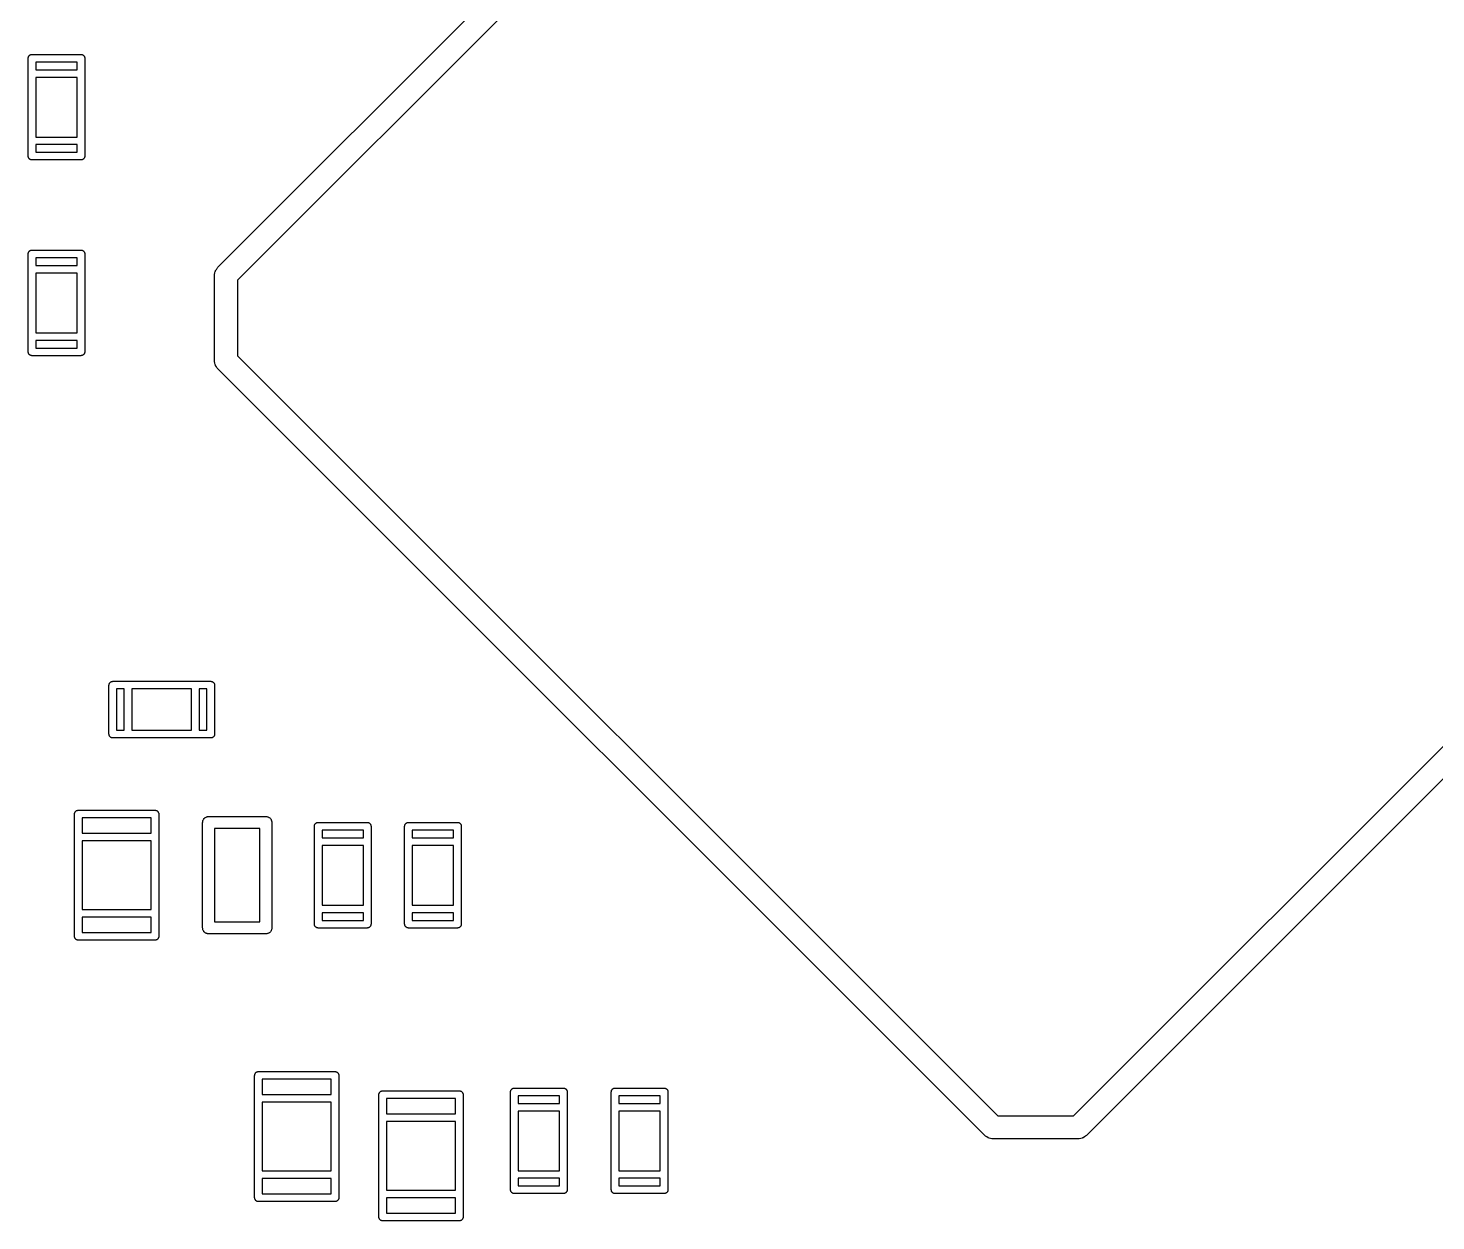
# Model space of a CAD drawing. Extents: x 10 to 287, y -200 to -10.
# Drawn here: x 126.49 to 149.85, y -132.35 to -112.55 of the extents above; entities that cross this region are included whole.
import ezdxf

# ---------------------------------------------------------------- set-up
doc = ezdxf.new("R2010")
doc.units = 0
doc.header["$MEASUREMENT"] = 0
doc.layers.add('BLACK', color=7, linetype='CONTINUOUS')

msp = doc.modelspace()

# ---------------------------------------------------------------- linework, layer by layer
at = {"layer": 'Black'}
for p, q in [((129.641, -116.521), (142.368, -103.794)), ((142.582, -104.119), (129.966, -116.735)), ((126.492, -113.05), (126.493, -113.045)), ((126.492, -114.676), (126.492, -113.05)), ((126.493, -113.039), (126.495, -113.034)), ((126.493, -113.045), (126.493, -113.039)), ((126.495, -113.034), (126.496, -113.029)), ((126.496, -113.029), (126.499, -113.024)), ((126.499, -113.024), (126.501, -113.019)), ((126.501, -113.019), (126.504, -113.014)), ((126.504, -113.014), (126.507, -113.01)), ((126.507, -113.01), (126.511, -113.006)), ((126.511, -113.006), (126.515, -113.002)), ((126.515, -113.002), (126.519, -112.999)), ((126.519, -112.999), (126.524, -112.995)), ((126.524, -112.995), (126.529, -112.993)), ((126.529, -112.993), (126.534, -112.991)), ((126.534, -112.991), (126.539, -112.99)), ((126.539, -112.99), (126.544, -112.988)), ((126.544, -112.988), (126.55, -112.988)), ((126.55, -112.988), (126.555, -112.987)), ((126.555, -112.987), (127.368, -112.987)), ((127.368, -112.987), (127.374, -112.988)), ((127.374, -112.988), (127.379, -112.988)), ((127.379, -112.988), (127.385, -112.99)), ((127.385, -112.99), (127.39, -112.991)), ((127.39, -112.991), (127.395, -112.993)), ((127.395, -112.993), (127.4, -112.995)), ((127.4, -112.995), (127.404, -112.999)), ((127.404, -112.999), (127.409, -113.002)), ((127.409, -113.002), (127.413, -113.006)), ((127.413, -113.006), (127.417, -113.01)), ((127.417, -113.01), (127.42, -113.014)), ((127.42, -113.014), (127.423, -113.019)), ((127.423, -113.019), (127.425, -113.024)), ((127.425, -113.024), (127.428, -113.029)), ((127.428, -113.029), (127.429, -113.034)), ((127.429, -113.034), (127.431, -113.039)), ((127.431, -113.039), (127.431, -113.045)), ((127.431, -113.045), (127.432, -113.05)), ((127.432, -113.05), (127.432, -114.676)), ((126.619, -113.114), (126.619, -113.241)), ((127.305, -113.114), (126.619, -113.114)), ((126.619, -113.241), (127.305, -113.241)), ((127.305, -113.241), (127.305, -113.114)), ((126.619, -113.368), (126.619, -114.358)), ((127.305, -113.368), (126.619, -113.368)), ((127.305, -114.358), (127.305, -113.368)), ((126.619, -114.358), (127.305, -114.358)), ((126.493, -114.681), (126.492, -114.676)), ((126.493, -114.687), (126.493, -114.681)), ((126.495, -114.692), (126.493, -114.687)), ((126.496, -114.698), (126.495, -114.692)), ((126.619, -114.485), (126.619, -114.612)), ((127.305, -114.485), (126.619, -114.485)), ((126.619, -114.612), (127.305, -114.612)), ((127.305, -114.612), (127.305, -114.485)), ((127.429, -114.692), (127.428, -114.698)), ((127.431, -114.687), (127.429, -114.692)), ((127.432, -114.676), (127.431, -114.681)), ((127.431, -114.681), (127.431, -114.687)), ((126.499, -114.702), (126.496, -114.698)), ((126.501, -114.708), (126.499, -114.702)), ((126.504, -114.712), (126.501, -114.708)), ((126.507, -114.717), (126.504, -114.712)), ((126.511, -114.72), (126.507, -114.717)), ((126.515, -114.725), (126.511, -114.72)), ((126.519, -114.727), (126.515, -114.725)), ((126.524, -114.731), (126.519, -114.727)), ((126.529, -114.733), (126.524, -114.731)), ((126.534, -114.736), (126.529, -114.733)), ((126.539, -114.737), (126.534, -114.736)), ((126.544, -114.738), (126.539, -114.737)), ((126.55, -114.738), (126.544, -114.738)), ((126.555, -114.739), (126.55, -114.738)), ((127.368, -114.739), (126.555, -114.739)), ((127.374, -114.738), (127.368, -114.739)), ((127.379, -114.738), (127.374, -114.738)), ((127.385, -114.737), (127.379, -114.738)), ((127.39, -114.736), (127.385, -114.737)), ((127.395, -114.733), (127.39, -114.736)), ((127.4, -114.731), (127.395, -114.733)), ((127.404, -114.727), (127.4, -114.731)), ((127.409, -114.725), (127.404, -114.727)), ((127.413, -114.72), (127.409, -114.725)), ((127.417, -114.717), (127.413, -114.72)), ((127.42, -114.712), (127.417, -114.717)), ((127.423, -114.708), (127.42, -114.712)), ((127.425, -114.702), (127.423, -114.708)), ((127.428, -114.698), (127.425, -114.702)), ((126.492, -116.299), (126.493, -116.294)), ((126.492, -117.925), (126.492, -116.299)), ((126.493, -116.288), (126.495, -116.283)), ((126.493, -116.294), (126.493, -116.288)), ((126.495, -116.283), (126.496, -116.277)), ((126.496, -116.277), (126.499, -116.272)), ((126.499, -116.272), (126.501, -116.267)), ((126.501, -116.267), (126.504, -116.263)), ((126.504, -116.263), (126.507, -116.258)), ((126.507, -116.258), (126.511, -116.255)), ((126.511, -116.255), (126.515, -116.25)), ((126.515, -116.25), (126.519, -116.248)), ((126.519, -116.248), (126.524, -116.244)), ((126.524, -116.244), (126.529, -116.242)), ((126.529, -116.242), (126.534, -116.239)), ((126.534, -116.239), (126.539, -116.238)), ((126.539, -116.238), (126.544, -116.236)), ((126.544, -116.236), (126.55, -116.236)), ((126.55, -116.236), (126.555, -116.235)), ((126.555, -116.235), (127.368, -116.235)), ((127.368, -116.235), (127.374, -116.236)), ((127.374, -116.236), (127.379, -116.236)), ((127.379, -116.236), (127.385, -116.238)), ((127.385, -116.238), (127.39, -116.239)), ((127.39, -116.239), (127.395, -116.242)), ((127.395, -116.242), (127.4, -116.244)), ((127.4, -116.244), (127.404, -116.248)), ((127.404, -116.248), (127.409, -116.25)), ((127.409, -116.25), (127.413, -116.255)), ((127.413, -116.255), (127.417, -116.258)), ((127.417, -116.258), (127.42, -116.263)), ((127.42, -116.263), (127.423, -116.267)), ((127.423, -116.267), (127.425, -116.272)), ((127.425, -116.272), (127.428, -116.277)), ((127.428, -116.277), (127.429, -116.283)), ((127.429, -116.283), (127.431, -116.288)), ((127.431, -116.288), (127.431, -116.294)), ((127.431, -116.294), (127.432, -116.299)), ((127.432, -116.299), (127.432, -117.925)), ((126.619, -116.362), (126.619, -116.489)), ((127.305, -116.362), (126.619, -116.362)), ((126.619, -116.489), (127.305, -116.489)), ((127.305, -116.489), (127.305, -116.362)), ((129.603, -116.575), (129.617, -116.555)), ((129.617, -116.555), (129.63, -116.533)), ((129.63, -116.533), (129.636, -116.528)), ((129.636, -116.528), (129.641, -116.521)), ((126.619, -116.616), (126.619, -117.607)), ((127.305, -116.616), (126.619, -116.616)), ((127.305, -117.607), (127.305, -116.616)), ((129.585, -116.656), (129.587, -116.647)), ((129.585, -118.071), (129.585, -116.656)), ((129.586, -116.639), (129.592, -116.615)), ((129.587, -116.647), (129.586, -116.639)), ((129.592, -116.615), (129.597, -116.59)), ((129.597, -116.59), (129.601, -116.583)), ((129.601, -116.583), (129.603, -116.575)), ((129.966, -116.735), (129.966, -117.992)), ((126.619, -117.607), (127.305, -117.607)), ((126.619, -117.734), (126.619, -117.861)), ((127.305, -117.734), (126.619, -117.734)), ((127.305, -117.861), (127.305, -117.734)), ((126.493, -117.93), (126.492, -117.925)), ((126.493, -117.936), (126.493, -117.93)), ((126.495, -117.941), (126.493, -117.936)), ((126.496, -117.946), (126.495, -117.941)), ((126.499, -117.951), (126.496, -117.946)), ((126.501, -117.956), (126.499, -117.951)), ((126.504, -117.961), (126.501, -117.956)), ((126.507, -117.965), (126.504, -117.961)), ((126.511, -117.969), (126.507, -117.965)), ((126.619, -117.861), (127.305, -117.861)), ((127.417, -117.965), (127.413, -117.969)), ((127.42, -117.961), (127.417, -117.965)), ((127.423, -117.956), (127.42, -117.961)), ((127.425, -117.951), (127.423, -117.956)), ((127.428, -117.946), (127.425, -117.951)), ((127.429, -117.941), (127.428, -117.946)), ((127.431, -117.936), (127.429, -117.941)), ((127.432, -117.925), (127.431, -117.93)), ((127.431, -117.93), (127.431, -117.936)), ((126.515, -117.973), (126.511, -117.969)), ((126.519, -117.976), (126.515, -117.973)), ((126.524, -117.98), (126.519, -117.976)), ((126.529, -117.981), (126.524, -117.98)), ((126.534, -117.984), (126.529, -117.981)), ((126.539, -117.985), (126.534, -117.984)), ((126.544, -117.987), (126.539, -117.985)), ((126.55, -117.987), (126.544, -117.987)), ((126.555, -117.988), (126.55, -117.987)), ((127.368, -117.988), (126.555, -117.988)), ((127.374, -117.987), (127.368, -117.988)), ((127.379, -117.987), (127.374, -117.987)), ((127.385, -117.985), (127.379, -117.987)), ((127.39, -117.984), (127.385, -117.985)), ((127.395, -117.981), (127.39, -117.984)), ((127.4, -117.98), (127.395, -117.981)), ((127.404, -117.976), (127.4, -117.98)), ((127.409, -117.973), (127.404, -117.976)), ((127.413, -117.969), (127.409, -117.973)), ((129.587, -118.079), (129.585, -118.071)), ((129.586, -118.087), (129.587, -118.079)), ((129.592, -118.112), (129.586, -118.087)), ((129.597, -118.136), (129.592, -118.112)), ((129.601, -118.143), (129.597, -118.136)), ((129.603, -118.151), (129.601, -118.143)), ((129.617, -118.172), (129.603, -118.151)), ((129.63, -118.193), (129.617, -118.172)), ((129.636, -118.199), (129.63, -118.193)), ((129.641, -118.206), (129.636, -118.199)), ((129.966, -117.992), (142.582, -130.607)), ((143.839, -130.607), (156.454, -117.992)), ((142.368, -130.932), (129.641, -118.206)), ((156.779, -118.206), (144.053, -130.932)), ((127.833, -123.457), (127.834, -123.451)), ((127.833, -124.269), (127.833, -123.457)), ((127.834, -123.446), (127.836, -123.44)), ((127.834, -123.451), (127.834, -123.446)), ((127.836, -123.44), (127.837, -123.435)), ((127.837, -123.435), (127.84, -123.43)), ((127.84, -123.43), (127.842, -123.425)), ((127.842, -123.425), (127.845, -123.421)), ((127.845, -123.421), (127.848, -123.416)), ((127.848, -123.416), (127.852, -123.412)), ((127.852, -123.412), (127.856, -123.408)), ((127.856, -123.408), (127.861, -123.405)), ((127.861, -123.405), (127.865, -123.402)), ((127.865, -123.402), (127.87, -123.4)), ((127.87, -123.4), (127.875, -123.397)), ((127.875, -123.397), (127.88, -123.396)), ((127.88, -123.396), (127.886, -123.394)), ((127.886, -123.394), (127.891, -123.394)), ((127.891, -123.394), (127.897, -123.393)), ((127.897, -123.393), (129.522, -123.393)), ((127.96, -123.52), (127.96, -124.206)), ((128.087, -123.52), (127.96, -123.52)), ((128.087, -124.206), (128.087, -123.52)), ((128.214, -123.52), (128.214, -124.206)), ((129.205, -123.52), (128.214, -123.52)), ((129.205, -124.206), (129.205, -123.52)), ((129.332, -123.52), (129.332, -124.206)), ((129.459, -123.52), (129.332, -123.52)), ((129.459, -124.206), (129.459, -123.52)), ((129.522, -123.393), (129.528, -123.394)), ((129.528, -123.394), (129.533, -123.394)), ((129.533, -123.394), (129.538, -123.396)), ((129.538, -123.396), (129.544, -123.397)), ((129.544, -123.397), (129.549, -123.4)), ((129.549, -123.4), (129.554, -123.402)), ((129.554, -123.402), (129.558, -123.405)), ((129.558, -123.405), (129.563, -123.408)), ((129.563, -123.408), (129.567, -123.412)), ((129.567, -123.412), (129.571, -123.416)), ((129.571, -123.416), (129.574, -123.421)), ((129.574, -123.421), (129.577, -123.425)), ((129.577, -123.425), (129.579, -123.43)), ((129.579, -123.43), (129.582, -123.435)), ((129.582, -123.435), (129.583, -123.44)), ((129.583, -123.44), (129.585, -123.446)), ((129.585, -123.446), (129.585, -123.451)), ((129.585, -123.451), (129.586, -123.457)), ((129.586, -123.457), (129.586, -124.269)), ((127.834, -124.275), (127.833, -124.269)), ((127.834, -124.281), (127.834, -124.275)), ((127.96, -124.206), (128.087, -124.206)), ((128.214, -124.206), (129.205, -124.206)), ((129.332, -124.206), (129.459, -124.206)), ((129.586, -124.269), (129.585, -124.275)), ((129.585, -124.275), (129.585, -124.281)), ((127.836, -124.286), (127.834, -124.281)), ((127.837, -124.291), (127.836, -124.286)), ((127.84, -124.296), (127.837, -124.291)), ((127.842, -124.301), (127.84, -124.296)), ((127.845, -124.306), (127.842, -124.301)), ((127.848, -124.31), (127.845, -124.306)), ((127.852, -124.314), (127.848, -124.31)), ((127.856, -124.318), (127.852, -124.314)), ((127.861, -124.321), (127.856, -124.318)), ((127.865, -124.324), (127.861, -124.321)), ((127.87, -124.326), (127.865, -124.324)), ((127.875, -124.329), (127.87, -124.326)), ((127.88, -124.33), (127.875, -124.329)), ((127.886, -124.332), (127.88, -124.33)), ((127.891, -124.332), (127.886, -124.332)), ((127.897, -124.333), (127.891, -124.332)), ((129.522, -124.333), (127.897, -124.333)), ((129.528, -124.332), (129.522, -124.333)), ((129.533, -124.332), (129.528, -124.332)), ((129.538, -124.33), (129.533, -124.332)), ((129.544, -124.329), (129.538, -124.33)), ((129.549, -124.326), (129.544, -124.329)), ((129.554, -124.324), (129.549, -124.326)), ((129.558, -124.321), (129.554, -124.324)), ((129.563, -124.318), (129.558, -124.321)), ((129.567, -124.314), (129.563, -124.318)), ((129.571, -124.31), (129.567, -124.314)), ((129.574, -124.306), (129.571, -124.31)), ((129.577, -124.301), (129.574, -124.306)), ((129.579, -124.296), (129.577, -124.301)), ((129.582, -124.291), (129.579, -124.296)), ((129.583, -124.286), (129.582, -124.291)), ((129.585, -124.281), (129.583, -124.286)), ((127.262, -125.595), (127.263, -125.59)), ((127.262, -127.627), (127.262, -125.595)), ((127.263, -125.584), (127.264, -125.579)), ((127.263, -125.59), (127.263, -125.584)), ((127.264, -125.579), (127.265, -125.574)), ((127.265, -125.574), (127.268, -125.569)), ((127.268, -125.569), (127.27, -125.564)), ((127.27, -125.564), (127.274, -125.559)), ((127.274, -125.559), (127.276, -125.555)), ((127.276, -125.555), (127.281, -125.551)), ((127.281, -125.551), (127.284, -125.547)), ((127.284, -125.547), (127.289, -125.544)), ((127.289, -125.544), (127.293, -125.54)), ((127.293, -125.54), (127.299, -125.538)), ((127.299, -125.538), (127.303, -125.536)), ((127.303, -125.536), (127.309, -125.535)), ((127.309, -125.535), (127.314, -125.533)), ((127.314, -125.533), (127.32, -125.533)), ((127.32, -125.533), (127.325, -125.532)), ((127.325, -125.532), (128.595, -125.532)), ((127.389, -125.659), (127.389, -125.913)), ((128.532, -125.659), (127.389, -125.659)), ((128.532, -125.913), (128.532, -125.659)), ((128.595, -125.532), (128.601, -125.533)), ((128.601, -125.533), (128.606, -125.533)), ((128.606, -125.533), (128.611, -125.535)), ((128.611, -125.535), (128.617, -125.536)), ((128.617, -125.536), (128.622, -125.538)), ((128.622, -125.538), (128.627, -125.54)), ((128.627, -125.54), (128.631, -125.544)), ((128.631, -125.544), (128.636, -125.547)), ((128.636, -125.547), (128.64, -125.551)), ((128.64, -125.551), (128.644, -125.555)), ((128.644, -125.555), (128.647, -125.559)), ((128.647, -125.559), (128.65, -125.564)), ((128.65, -125.564), (128.652, -125.569)), ((128.652, -125.569), (128.655, -125.574)), ((128.655, -125.574), (128.656, -125.579)), ((128.656, -125.579), (128.658, -125.584)), ((128.658, -125.584), (128.658, -125.59)), ((128.658, -125.59), (128.659, -125.595)), ((128.659, -125.595), (128.659, -127.627)), ((129.405, -125.681), (129.41, -125.673)), ((129.41, -125.673), (129.417, -125.667)), ((129.417, -125.667), (129.422, -125.661)), ((129.422, -125.661), (129.43, -125.656)), ((129.43, -125.656), (129.436, -125.651)), ((129.436, -125.651), (129.445, -125.648)), ((129.445, -125.648), (129.452, -125.643)), ((129.452, -125.643), (129.461, -125.642)), ((129.461, -125.642), (129.469, -125.639)), ((129.469, -125.639), (129.478, -125.639)), ((129.478, -125.639), (129.487, -125.637)), ((129.487, -125.637), (130.437, -125.637)), ((130.437, -125.637), (130.445, -125.639)), ((130.445, -125.639), (130.454, -125.639)), ((130.454, -125.639), (130.462, -125.642)), ((130.462, -125.642), (130.471, -125.643)), ((130.471, -125.643), (130.479, -125.648)), ((130.479, -125.648), (130.487, -125.651)), ((130.487, -125.651), (130.494, -125.656)), ((130.494, -125.656), (130.501, -125.661)), ((130.501, -125.661), (130.507, -125.667)), ((130.507, -125.667), (130.513, -125.673)), ((130.513, -125.673), (130.518, -125.681)), ((129.386, -125.738), (129.388, -125.729)), ((129.386, -127.485), (129.386, -125.738)), ((129.388, -125.72), (129.391, -125.712)), ((129.388, -125.729), (129.388, -125.72)), ((129.391, -125.712), (129.392, -125.703)), ((129.392, -125.703), (129.397, -125.696)), ((129.397, -125.696), (129.4, -125.687)), ((129.4, -125.687), (129.405, -125.681)), ((129.587, -125.838), (129.587, -127.385)), ((130.336, -125.838), (129.587, -125.838)), ((130.336, -127.385), (130.336, -125.838)), ((130.518, -125.681), (130.524, -125.687)), ((130.524, -125.687), (130.527, -125.696)), ((130.527, -125.696), (130.531, -125.703)), ((130.531, -125.703), (130.532, -125.712)), ((130.532, -125.712), (130.535, -125.72)), ((130.535, -125.72), (130.535, -125.729)), ((130.535, -125.729), (130.537, -125.738)), ((130.537, -125.738), (130.537, -127.485)), ((131.242, -125.799), (131.243, -125.793)), ((131.242, -127.424), (131.242, -125.799)), ((131.243, -125.788), (131.245, -125.782)), ((131.243, -125.793), (131.243, -125.788)), ((131.245, -125.782), (131.246, -125.777)), ((131.246, -125.777), (131.248, -125.772)), ((131.248, -125.772), (131.25, -125.767)), ((131.25, -125.767), (131.254, -125.763)), ((131.254, -125.763), (131.257, -125.758)), ((131.257, -125.758), (131.261, -125.754)), ((131.261, -125.754), (131.264, -125.75)), ((131.264, -125.75), (131.269, -125.747)), ((131.269, -125.747), (131.274, -125.744)), ((131.274, -125.744), (131.279, -125.742)), ((131.279, -125.742), (131.284, -125.739)), ((131.284, -125.739), (131.289, -125.738)), ((131.289, -125.738), (131.294, -125.736)), ((131.294, -125.736), (131.3, -125.736)), ((131.3, -125.736), (131.305, -125.735)), ((131.305, -125.735), (132.118, -125.735)), ((131.369, -125.862), (131.369, -125.989)), ((132.055, -125.862), (131.369, -125.862)), ((132.055, -125.989), (132.055, -125.862)), ((132.118, -125.735), (132.124, -125.736)), ((132.124, -125.736), (132.129, -125.736)), ((132.129, -125.736), (132.134, -125.738)), ((132.134, -125.738), (132.14, -125.739)), ((132.14, -125.739), (132.145, -125.742)), ((132.145, -125.742), (132.15, -125.744)), ((132.15, -125.744), (132.154, -125.747)), ((132.154, -125.747), (132.159, -125.75)), ((132.159, -125.75), (132.162, -125.754)), ((132.162, -125.754), (132.167, -125.758)), ((132.167, -125.758), (132.17, -125.763)), ((132.17, -125.763), (132.173, -125.767)), ((132.173, -125.767), (132.175, -125.772)), ((132.175, -125.772), (132.178, -125.777)), ((132.178, -125.777), (132.179, -125.782)), ((132.179, -125.782), (132.181, -125.788)), ((132.181, -125.788), (132.181, -125.793)), ((132.181, -125.793), (132.182, -125.799)), ((132.182, -125.799), (132.182, -127.424)), ((132.74, -125.799), (132.741, -125.793)), ((132.74, -127.424), (132.74, -125.799)), ((132.741, -125.788), (132.743, -125.782)), ((132.741, -125.793), (132.741, -125.788)), ((132.743, -125.782), (132.744, -125.777)), ((132.744, -125.777), (132.747, -125.772)), ((132.747, -125.772), (132.749, -125.767)), ((132.749, -125.767), (132.752, -125.763)), ((132.752, -125.763), (132.755, -125.758)), ((132.755, -125.758), (132.76, -125.754)), ((132.76, -125.754), (132.763, -125.75)), ((132.763, -125.75), (132.768, -125.747)), ((132.768, -125.747), (132.772, -125.744)), ((132.772, -125.744), (132.777, -125.742)), ((132.777, -125.742), (132.782, -125.739)), ((132.782, -125.739), (132.788, -125.738)), ((132.788, -125.738), (132.793, -125.736)), ((132.793, -125.736), (132.798, -125.736)), ((132.798, -125.736), (132.804, -125.735)), ((132.804, -125.735), (133.617, -125.735)), ((132.867, -125.862), (132.867, -125.989)), ((133.553, -125.862), (132.867, -125.862)), ((133.553, -125.989), (133.553, -125.862)), ((133.617, -125.735), (133.622, -125.736)), ((133.622, -125.736), (133.628, -125.736)), ((133.628, -125.736), (133.633, -125.738)), ((133.633, -125.738), (133.638, -125.739)), ((133.638, -125.739), (133.643, -125.742)), ((133.643, -125.742), (133.648, -125.744)), ((133.648, -125.744), (133.653, -125.747)), ((133.653, -125.747), (133.658, -125.75)), ((133.658, -125.75), (133.661, -125.754)), ((133.661, -125.754), (133.665, -125.758)), ((133.665, -125.758), (133.668, -125.763)), ((133.668, -125.763), (133.672, -125.767)), ((133.672, -125.767), (133.674, -125.772)), ((133.674, -125.772), (133.676, -125.777)), ((133.676, -125.777), (133.677, -125.782)), ((133.677, -125.782), (133.679, -125.788)), ((133.679, -125.788), (133.679, -125.793)), ((133.679, -125.793), (133.68, -125.799)), ((133.68, -125.799), (133.68, -127.424)), ((127.389, -125.913), (128.532, -125.913)), ((127.389, -126.04), (127.389, -127.183)), ((128.532, -126.04), (127.389, -126.04)), ((128.532, -127.183), (128.532, -126.04)), ((131.369, -125.989), (132.055, -125.989)), ((131.369, -126.116), (131.369, -127.107)), ((132.055, -126.116), (131.369, -126.116)), ((132.055, -127.107), (132.055, -126.116)), ((132.867, -125.989), (133.553, -125.989)), ((132.867, -126.116), (132.867, -127.107)), ((133.553, -126.116), (132.867, -126.116)), ((133.553, -127.107), (133.553, -126.116)), ((127.389, -127.183), (128.532, -127.183)), ((127.389, -127.31), (127.389, -127.564)), ((128.532, -127.31), (127.389, -127.31)), ((128.532, -127.564), (128.532, -127.31)), ((131.369, -127.107), (132.055, -127.107)), ((131.369, -127.234), (131.369, -127.361)), ((132.055, -127.234), (131.369, -127.234)), ((132.055, -127.361), (132.055, -127.234)), ((132.867, -127.107), (133.553, -127.107)), ((132.867, -127.234), (132.867, -127.361)), ((133.553, -127.234), (132.867, -127.234)), ((133.553, -127.361), (133.553, -127.234)), ((129.388, -127.494), (129.386, -127.485)), ((129.388, -127.503), (129.388, -127.494)), ((129.391, -127.511), (129.388, -127.503)), ((129.392, -127.519), (129.391, -127.511)), ((129.397, -127.527), (129.392, -127.519)), ((129.4, -127.535), (129.397, -127.527)), ((129.405, -127.542), (129.4, -127.535)), ((129.41, -127.55), (129.405, -127.542)), ((129.587, -127.385), (130.336, -127.385)), ((130.518, -127.542), (130.513, -127.55)), ((130.524, -127.535), (130.518, -127.542)), ((130.527, -127.527), (130.524, -127.535)), ((130.531, -127.519), (130.527, -127.527)), ((130.532, -127.511), (130.531, -127.519)), ((130.535, -127.503), (130.532, -127.511)), ((130.537, -127.485), (130.535, -127.494)), ((130.535, -127.494), (130.535, -127.503)), ((131.243, -127.43), (131.242, -127.424)), ((131.243, -127.435), (131.243, -127.43)), ((131.245, -127.44), (131.243, -127.435)), ((131.246, -127.446), (131.245, -127.44)), ((131.248, -127.451), (131.246, -127.446)), ((131.25, -127.456), (131.248, -127.451)), ((131.254, -127.46), (131.25, -127.456)), ((131.257, -127.465), (131.254, -127.46)), ((131.261, -127.469), (131.257, -127.465)), ((131.264, -127.473), (131.261, -127.469)), ((131.269, -127.476), (131.264, -127.473)), ((131.274, -127.479), (131.269, -127.476)), ((131.279, -127.481), (131.274, -127.479)), ((131.284, -127.484), (131.279, -127.481)), ((131.289, -127.485), (131.284, -127.484)), ((131.294, -127.487), (131.289, -127.485)), ((131.3, -127.487), (131.294, -127.487)), ((131.305, -127.488), (131.3, -127.487)), ((132.118, -127.488), (131.305, -127.488)), ((131.369, -127.361), (132.055, -127.361)), ((132.124, -127.487), (132.118, -127.488)), ((132.129, -127.487), (132.124, -127.487)), ((132.134, -127.485), (132.129, -127.487)), ((132.14, -127.484), (132.134, -127.485)), ((132.145, -127.481), (132.14, -127.484)), ((132.15, -127.479), (132.145, -127.481)), ((132.154, -127.476), (132.15, -127.479)), ((132.159, -127.473), (132.154, -127.476)), ((132.162, -127.469), (132.159, -127.473)), ((132.167, -127.465), (132.162, -127.469)), ((132.17, -127.46), (132.167, -127.465)), ((132.173, -127.456), (132.17, -127.46)), ((132.175, -127.451), (132.173, -127.456)), ((132.178, -127.446), (132.175, -127.451)), ((132.179, -127.44), (132.178, -127.446)), ((132.181, -127.435), (132.179, -127.44)), ((132.182, -127.424), (132.181, -127.43)), ((132.181, -127.43), (132.181, -127.435)), ((132.741, -127.43), (132.74, -127.424)), ((132.741, -127.435), (132.741, -127.43)), ((132.743, -127.44), (132.741, -127.435)), ((132.744, -127.446), (132.743, -127.44)), ((132.747, -127.451), (132.744, -127.446)), ((132.749, -127.456), (132.747, -127.451)), ((132.752, -127.46), (132.749, -127.456)), ((132.755, -127.465), (132.752, -127.46)), ((132.76, -127.469), (132.755, -127.465)), ((132.763, -127.473), (132.76, -127.469)), ((132.768, -127.476), (132.763, -127.473)), ((132.772, -127.479), (132.768, -127.476)), ((132.777, -127.481), (132.772, -127.479)), ((132.782, -127.484), (132.777, -127.481)), ((132.788, -127.485), (132.782, -127.484)), ((132.793, -127.487), (132.788, -127.485)), ((132.798, -127.487), (132.793, -127.487)), ((132.804, -127.488), (132.798, -127.487)), ((133.617, -127.488), (132.804, -127.488)), ((132.867, -127.361), (133.553, -127.361)), ((133.622, -127.487), (133.617, -127.488)), ((133.628, -127.487), (133.622, -127.487)), ((133.633, -127.485), (133.628, -127.487)), ((133.638, -127.484), (133.633, -127.485)), ((133.643, -127.481), (133.638, -127.484)), ((133.648, -127.479), (133.643, -127.481)), ((133.653, -127.476), (133.648, -127.479)), ((133.658, -127.473), (133.653, -127.476)), ((133.661, -127.469), (133.658, -127.473)), ((133.665, -127.465), (133.661, -127.469)), ((133.668, -127.46), (133.665, -127.465)), ((133.672, -127.456), (133.668, -127.46)), ((133.674, -127.451), (133.672, -127.456)), ((133.676, -127.446), (133.674, -127.451)), ((133.677, -127.44), (133.676, -127.446)), ((133.679, -127.435), (133.677, -127.44)), ((133.68, -127.424), (133.679, -127.43)), ((133.679, -127.43), (133.679, -127.435)), ((127.263, -127.633), (127.262, -127.627)), ((127.263, -127.638), (127.263, -127.633)), ((127.264, -127.644), (127.263, -127.638)), ((127.265, -127.649), (127.264, -127.644)), ((127.268, -127.654), (127.265, -127.649)), ((127.27, -127.659), (127.268, -127.654)), ((127.274, -127.663), (127.27, -127.659)), ((127.276, -127.668), (127.274, -127.663)), ((127.281, -127.672), (127.276, -127.668)), ((127.284, -127.676), (127.281, -127.672)), ((127.289, -127.679), (127.284, -127.676)), ((127.293, -127.682), (127.289, -127.679)), ((127.299, -127.684), (127.293, -127.682)), ((127.303, -127.687), (127.299, -127.684)), ((127.309, -127.688), (127.303, -127.687)), ((127.314, -127.69), (127.309, -127.688)), ((127.32, -127.69), (127.314, -127.69)), ((127.325, -127.691), (127.32, -127.69)), ((128.595, -127.691), (127.325, -127.691)), ((127.389, -127.564), (128.532, -127.564)), ((128.601, -127.69), (128.595, -127.691)), ((128.606, -127.69), (128.601, -127.69)), ((128.611, -127.688), (128.606, -127.69)), ((128.617, -127.687), (128.611, -127.688)), ((128.622, -127.684), (128.617, -127.687)), ((128.627, -127.682), (128.622, -127.684)), ((128.631, -127.679), (128.627, -127.682)), ((128.636, -127.676), (128.631, -127.679)), ((128.64, -127.672), (128.636, -127.676)), ((128.644, -127.668), (128.64, -127.672)), ((128.647, -127.663), (128.644, -127.668)), ((128.65, -127.659), (128.647, -127.663)), ((128.652, -127.654), (128.65, -127.659)), ((128.655, -127.649), (128.652, -127.654)), ((128.656, -127.644), (128.655, -127.649)), ((128.658, -127.638), (128.656, -127.644)), ((128.659, -127.627), (128.658, -127.633)), ((128.658, -127.633), (128.658, -127.638)), ((129.417, -127.555), (129.41, -127.55)), ((129.422, -127.562), (129.417, -127.555)), ((129.43, -127.566), (129.422, -127.562)), ((129.436, -127.572), (129.43, -127.566)), ((129.445, -127.575), (129.436, -127.572)), ((129.452, -127.579), (129.445, -127.575)), ((129.461, -127.581), (129.452, -127.579)), ((129.469, -127.584), (129.461, -127.581)), ((129.478, -127.584), (129.469, -127.584)), ((129.487, -127.585), (129.478, -127.584)), ((130.437, -127.585), (129.487, -127.585)), ((130.445, -127.584), (130.437, -127.585)), ((130.454, -127.584), (130.445, -127.584)), ((130.462, -127.581), (130.454, -127.584)), ((130.471, -127.579), (130.462, -127.581)), ((130.479, -127.575), (130.471, -127.579)), ((130.487, -127.572), (130.479, -127.575)), ((130.494, -127.566), (130.487, -127.572)), ((130.501, -127.562), (130.494, -127.566)), ((130.507, -127.555), (130.501, -127.562)), ((130.513, -127.55), (130.507, -127.555)), ((130.278, -129.882), (130.282, -129.879)), ((130.282, -129.879), (130.287, -129.877)), ((130.287, -129.877), (130.292, -129.874)), ((130.292, -129.874), (130.298, -129.873)), ((130.298, -129.873), (130.303, -129.871)), ((130.303, -129.871), (130.308, -129.871)), ((130.308, -129.871), (130.314, -129.87)), ((130.314, -129.87), (131.584, -129.87)), ((131.584, -129.87), (131.589, -129.871)), ((131.589, -129.871), (131.595, -129.871)), ((131.595, -129.871), (131.6, -129.873)), ((131.6, -129.873), (131.606, -129.874)), ((131.606, -129.874), (131.61, -129.877)), ((131.61, -129.877), (131.616, -129.879)), ((131.616, -129.879), (131.62, -129.882)), ((130.25, -129.934), (130.251, -129.928)), ((130.25, -131.966), (130.25, -129.934)), ((130.251, -129.923), (130.253, -129.917)), ((130.251, -129.928), (130.251, -129.923)), ((130.253, -129.917), (130.254, -129.912)), ((130.254, -129.912), (130.257, -129.907)), ((130.257, -129.907), (130.259, -129.902)), ((130.259, -129.902), (130.262, -129.898)), ((130.262, -129.898), (130.265, -129.893)), ((130.265, -129.893), (130.269, -129.889)), ((130.269, -129.889), (130.273, -129.885)), ((130.273, -129.885), (130.278, -129.882)), ((130.377, -129.997), (130.377, -130.251)), ((131.52, -129.997), (130.377, -129.997)), ((131.52, -130.251), (131.52, -129.997)), ((131.62, -129.882), (131.625, -129.885)), ((131.625, -129.885), (131.628, -129.889)), ((131.628, -129.889), (131.633, -129.893)), ((131.633, -129.893), (131.635, -129.898)), ((131.635, -129.898), (131.639, -129.902)), ((131.639, -129.902), (131.641, -129.907)), ((131.641, -129.907), (131.644, -129.912)), ((131.644, -129.912), (131.645, -129.917)), ((131.645, -129.917), (131.646, -129.923)), ((131.646, -129.923), (131.646, -129.928)), ((131.646, -129.928), (131.647, -129.934)), ((131.647, -129.934), (131.647, -131.966)), ((130.377, -130.251), (131.52, -130.251)), ((132.313, -130.254), (132.314, -130.248)), ((132.313, -132.286), (132.313, -130.254)), ((132.314, -130.243), (132.316, -130.238)), ((132.314, -130.248), (132.314, -130.243)), ((132.316, -130.238), (132.317, -130.232)), ((132.317, -130.232), (132.319, -130.227)), ((132.319, -130.227), (132.321, -130.222)), ((132.321, -130.222), (132.325, -130.218)), ((132.325, -130.218), (132.328, -130.213)), ((132.328, -130.213), (132.332, -130.209)), ((132.332, -130.209), (132.336, -130.205)), ((132.336, -130.205), (132.34, -130.202)), ((132.34, -130.202), (132.345, -130.199)), ((132.345, -130.199), (132.35, -130.197)), ((132.35, -130.197), (132.355, -130.194)), ((132.355, -130.194), (132.36, -130.193)), ((132.36, -130.193), (132.365, -130.191)), ((132.365, -130.191), (132.371, -130.191)), ((132.371, -130.191), (132.376, -130.19)), ((132.376, -130.19), (133.646, -130.19)), ((132.44, -130.317), (132.44, -130.571)), ((133.583, -130.317), (132.44, -130.317)), ((133.583, -130.571), (133.583, -130.317)), ((133.646, -130.19), (133.652, -130.191)), ((133.652, -130.191), (133.657, -130.191)), ((133.657, -130.191), (133.663, -130.193)), ((133.663, -130.193), (133.668, -130.194)), ((133.668, -130.194), (133.673, -130.197)), ((133.673, -130.197), (133.678, -130.199)), ((133.678, -130.199), (133.682, -130.202)), ((133.682, -130.202), (133.687, -130.205)), ((133.687, -130.205), (133.691, -130.209)), ((133.691, -130.209), (133.695, -130.213)), ((133.695, -130.213), (133.698, -130.218)), ((133.698, -130.218), (133.701, -130.222)), ((133.701, -130.222), (133.703, -130.227)), ((133.703, -130.227), (133.706, -130.232)), ((133.706, -130.232), (133.707, -130.238)), ((133.707, -130.238), (133.709, -130.243)), ((133.709, -130.243), (133.709, -130.248)), ((133.709, -130.248), (133.71, -130.254)), ((133.71, -130.254), (133.71, -132.286)), ((134.497, -130.208), (134.498, -130.203)), ((134.497, -131.834), (134.497, -130.208)), ((134.498, -130.197), (134.5, -130.192)), ((134.498, -130.203), (134.498, -130.197)), ((134.5, -130.192), (134.501, -130.186)), ((134.501, -130.186), (134.504, -130.182)), ((134.504, -130.182), (134.506, -130.176)), ((134.506, -130.176), (134.509, -130.172)), ((134.509, -130.172), (134.512, -130.167)), ((134.512, -130.167), (134.516, -130.164)), ((134.516, -130.164), (134.52, -130.159)), ((134.52, -130.159), (134.525, -130.157)), ((134.525, -130.157), (134.529, -130.153)), ((134.529, -130.153), (134.534, -130.151)), ((134.534, -130.151), (134.539, -130.148)), ((134.539, -130.148), (134.545, -130.147)), ((134.545, -130.147), (134.55, -130.146)), ((134.55, -130.146), (134.555, -130.146)), ((134.555, -130.146), (134.561, -130.145)), ((134.561, -130.145), (135.374, -130.145)), ((134.624, -130.272), (134.624, -130.399)), ((135.31, -130.272), (134.624, -130.272)), ((135.31, -130.399), (135.31, -130.272)), ((135.374, -130.145), (135.379, -130.146)), ((135.379, -130.146), (135.385, -130.146)), ((135.385, -130.146), (135.39, -130.147)), ((135.39, -130.147), (135.395, -130.148)), ((135.395, -130.148), (135.4, -130.151)), ((135.4, -130.151), (135.405, -130.153)), ((135.405, -130.153), (135.41, -130.157)), ((135.41, -130.157), (135.414, -130.159)), ((135.414, -130.159), (135.418, -130.164)), ((135.418, -130.164), (135.422, -130.167)), ((135.422, -130.167), (135.425, -130.172)), ((135.425, -130.172), (135.429, -130.176)), ((135.429, -130.176), (135.43, -130.182)), ((135.43, -130.182), (135.433, -130.186)), ((135.433, -130.186), (135.434, -130.192)), ((135.434, -130.192), (135.436, -130.197)), ((135.436, -130.197), (135.436, -130.203)), ((135.436, -130.203), (135.437, -130.208)), ((135.437, -130.208), (135.437, -131.834)), ((136.169, -130.208), (136.17, -130.203)), ((136.169, -131.834), (136.169, -130.208)), ((136.17, -130.197), (136.171, -130.192)), ((136.17, -130.203), (136.17, -130.197)), ((136.171, -130.192), (136.172, -130.186)), ((136.172, -130.186), (136.175, -130.182)), ((136.175, -130.182), (136.177, -130.176)), ((136.177, -130.176), (136.181, -130.172)), ((136.181, -130.172), (136.183, -130.167)), ((136.183, -130.167), (136.188, -130.164)), ((136.188, -130.164), (136.191, -130.159)), ((136.191, -130.159), (136.196, -130.157)), ((136.196, -130.157), (136.2, -130.153)), ((136.2, -130.153), (136.206, -130.151)), ((136.206, -130.151), (136.21, -130.148)), ((136.21, -130.148), (136.216, -130.147)), ((136.216, -130.147), (136.221, -130.146)), ((136.221, -130.146), (136.227, -130.146)), ((136.227, -130.146), (136.232, -130.145)), ((136.232, -130.145), (137.045, -130.145)), ((136.296, -130.272), (136.296, -130.399)), ((136.981, -130.272), (136.296, -130.272)), ((136.981, -130.399), (136.981, -130.272)), ((137.045, -130.145), (137.05, -130.146)), ((137.05, -130.146), (137.056, -130.146)), ((137.056, -130.146), (137.061, -130.147)), ((137.061, -130.147), (137.067, -130.148)), ((137.067, -130.148), (137.071, -130.151)), ((137.071, -130.151), (137.077, -130.153)), ((137.077, -130.153), (137.081, -130.157)), ((137.081, -130.157), (137.086, -130.159)), ((137.086, -130.159), (137.089, -130.164)), ((137.089, -130.164), (137.094, -130.167)), ((137.094, -130.167), (137.096, -130.172)), ((137.096, -130.172), (137.1, -130.176)), ((137.1, -130.176), (137.102, -130.182)), ((137.102, -130.182), (137.105, -130.186)), ((137.105, -130.186), (137.106, -130.192)), ((137.106, -130.192), (137.107, -130.197)), ((137.107, -130.197), (137.107, -130.203)), ((137.107, -130.203), (137.108, -130.208)), ((137.108, -130.208), (137.108, -131.834)), ((130.377, -130.378), (130.377, -131.521)), ((131.52, -130.378), (130.377, -130.378)), ((131.52, -131.521), (131.52, -130.378)), ((132.44, -130.571), (133.583, -130.571)), ((134.624, -130.399), (135.31, -130.399)), ((134.624, -130.526), (134.624, -131.516)), ((135.31, -130.526), (134.624, -130.526)), ((135.31, -131.516), (135.31, -130.526)), ((136.296, -130.399), (136.981, -130.399)), ((136.296, -130.526), (136.296, -131.516)), ((136.981, -130.526), (136.296, -130.526)), ((136.981, -131.516), (136.981, -130.526)), ((132.44, -130.698), (132.44, -131.841)), ((133.583, -130.698), (132.44, -130.698)), ((133.583, -131.841), (133.583, -130.698)), ((142.582, -130.607), (143.839, -130.607)), ((142.375, -130.937), (142.368, -130.932)), ((142.38, -130.944), (142.375, -130.937)), ((142.402, -130.956), (142.38, -130.944)), ((142.422, -130.97), (142.402, -130.956)), ((142.43, -130.973), (142.422, -130.97)), ((142.437, -130.977), (142.43, -130.973)), ((142.462, -130.981), (142.437, -130.977)), ((142.486, -130.987), (142.462, -130.981)), ((142.494, -130.987), (142.486, -130.987)), ((142.503, -130.988), (142.494, -130.987)), ((143.918, -130.988), (142.503, -130.988)), ((143.926, -130.987), (143.918, -130.988)), ((143.935, -130.987), (143.926, -130.987)), ((143.959, -130.981), (143.935, -130.987)), ((143.983, -130.977), (143.959, -130.981)), ((143.99, -130.973), (143.983, -130.977)), ((143.998, -130.97), (143.99, -130.973)), ((144.019, -130.956), (143.998, -130.97)), ((144.04, -130.944), (144.019, -130.956)), ((144.046, -130.937), (144.04, -130.944)), ((144.053, -130.932), (144.046, -130.937)), ((134.624, -131.516), (135.31, -131.516)), ((136.296, -131.516), (136.981, -131.516)), ((130.377, -131.521), (131.52, -131.521)), ((130.377, -131.648), (130.377, -131.902)), ((131.52, -131.648), (130.377, -131.648)), ((131.52, -131.902), (131.52, -131.648)), ((134.624, -131.643), (134.624, -131.77)), ((135.31, -131.643), (134.624, -131.643)), ((135.31, -131.77), (135.31, -131.643)), ((136.296, -131.643), (136.296, -131.77)), ((136.981, -131.643), (136.296, -131.643)), ((136.981, -131.77), (136.981, -131.643)), ((130.251, -131.971), (130.25, -131.966)), ((130.251, -131.977), (130.251, -131.971)), ((130.253, -131.982), (130.251, -131.977)), ((130.254, -131.987), (130.253, -131.982)), ((130.377, -131.902), (131.52, -131.902)), ((131.645, -131.982), (131.644, -131.987)), ((131.646, -131.977), (131.645, -131.982)), ((131.647, -131.966), (131.646, -131.971)), ((131.646, -131.971), (131.646, -131.977)), ((132.44, -131.841), (133.583, -131.841)), ((132.44, -131.968), (132.44, -132.222)), ((133.583, -131.968), (132.44, -131.968)), ((133.583, -132.222), (133.583, -131.968)), ((134.498, -131.839), (134.497, -131.834)), ((134.498, -131.845), (134.498, -131.839)), ((134.5, -131.85), (134.498, -131.845)), ((134.501, -131.855), (134.5, -131.85)), ((134.504, -131.86), (134.501, -131.855)), ((134.506, -131.865), (134.504, -131.86)), ((134.509, -131.87), (134.506, -131.865)), ((134.512, -131.874), (134.509, -131.87)), ((134.516, -131.878), (134.512, -131.874)), ((134.52, -131.882), (134.516, -131.878)), ((134.525, -131.885), (134.52, -131.882)), ((134.529, -131.889), (134.525, -131.885)), ((134.534, -131.891), (134.529, -131.889)), ((134.539, -131.893), (134.534, -131.891)), ((134.545, -131.894), (134.539, -131.893)), ((134.55, -131.896), (134.545, -131.894)), ((134.555, -131.896), (134.55, -131.896)), ((134.561, -131.897), (134.555, -131.896)), ((135.374, -131.897), (134.561, -131.897)), ((134.624, -131.77), (135.31, -131.77)), ((135.379, -131.896), (135.374, -131.897)), ((135.385, -131.896), (135.379, -131.896)), ((135.39, -131.894), (135.385, -131.896)), ((135.395, -131.893), (135.39, -131.894)), ((135.4, -131.891), (135.395, -131.893)), ((135.405, -131.889), (135.4, -131.891)), ((135.41, -131.885), (135.405, -131.889)), ((135.414, -131.882), (135.41, -131.885)), ((135.418, -131.878), (135.414, -131.882)), ((135.422, -131.874), (135.418, -131.878)), ((135.425, -131.87), (135.422, -131.874)), ((135.429, -131.865), (135.425, -131.87)), ((135.43, -131.86), (135.429, -131.865)), ((135.433, -131.855), (135.43, -131.86)), ((135.434, -131.85), (135.433, -131.855)), ((135.436, -131.845), (135.434, -131.85)), ((135.437, -131.834), (135.436, -131.839)), ((135.436, -131.839), (135.436, -131.845)), ((136.17, -131.839), (136.169, -131.834)), ((136.17, -131.845), (136.17, -131.839)), ((136.171, -131.85), (136.17, -131.845)), ((136.172, -131.855), (136.171, -131.85)), ((136.175, -131.86), (136.172, -131.855)), ((136.177, -131.865), (136.175, -131.86)), ((136.181, -131.87), (136.177, -131.865)), ((136.183, -131.874), (136.181, -131.87)), ((136.188, -131.878), (136.183, -131.874)), ((136.191, -131.882), (136.188, -131.878)), ((136.196, -131.885), (136.191, -131.882)), ((136.2, -131.889), (136.196, -131.885)), ((136.206, -131.891), (136.2, -131.889)), ((136.21, -131.893), (136.206, -131.891)), ((136.216, -131.894), (136.21, -131.893)), ((136.221, -131.896), (136.216, -131.894)), ((136.227, -131.896), (136.221, -131.896)), ((136.232, -131.897), (136.227, -131.896)), ((137.045, -131.897), (136.232, -131.897)), ((136.296, -131.77), (136.981, -131.77)), ((137.05, -131.896), (137.045, -131.897)), ((137.056, -131.896), (137.05, -131.896)), ((137.061, -131.894), (137.056, -131.896)), ((137.067, -131.893), (137.061, -131.894)), ((137.071, -131.891), (137.067, -131.893)), ((137.077, -131.889), (137.071, -131.891)), ((137.081, -131.885), (137.077, -131.889)), ((137.086, -131.882), (137.081, -131.885)), ((137.089, -131.878), (137.086, -131.882)), ((137.094, -131.874), (137.089, -131.878)), ((137.096, -131.87), (137.094, -131.874)), ((137.1, -131.865), (137.096, -131.87)), ((137.102, -131.86), (137.1, -131.865)), ((137.105, -131.855), (137.102, -131.86)), ((137.106, -131.85), (137.105, -131.855)), ((137.107, -131.845), (137.106, -131.85)), ((137.108, -131.834), (137.107, -131.839)), ((137.107, -131.839), (137.107, -131.845)), ((130.257, -131.992), (130.254, -131.987)), ((130.259, -131.997), (130.257, -131.992)), ((130.262, -132.002), (130.259, -131.997)), ((130.265, -132.007), (130.262, -132.002)), ((130.269, -132.01), (130.265, -132.007)), ((130.273, -132.014), (130.269, -132.01)), ((130.278, -132.017), (130.273, -132.014)), ((130.282, -132.021), (130.278, -132.017)), ((130.287, -132.023), (130.282, -132.021)), ((130.292, -132.025), (130.287, -132.023)), ((130.298, -132.026), (130.292, -132.025)), ((130.303, -132.028), (130.298, -132.026)), ((130.308, -132.028), (130.303, -132.028)), ((130.314, -132.029), (130.308, -132.028)), ((131.584, -132.029), (130.314, -132.029)), ((131.589, -132.028), (131.584, -132.029)), ((131.595, -132.028), (131.589, -132.028)), ((131.6, -132.026), (131.595, -132.028)), ((131.606, -132.025), (131.6, -132.026)), ((131.61, -132.023), (131.606, -132.025)), ((131.616, -132.021), (131.61, -132.023)), ((131.62, -132.017), (131.616, -132.021)), ((131.625, -132.014), (131.62, -132.017)), ((131.628, -132.01), (131.625, -132.014)), ((131.633, -132.007), (131.628, -132.01)), ((131.635, -132.002), (131.633, -132.007)), ((131.639, -131.997), (131.635, -132.002)), ((131.641, -131.992), (131.639, -131.997)), ((131.644, -131.987), (131.641, -131.992)), ((132.314, -132.291), (132.313, -132.286)), ((132.314, -132.297), (132.314, -132.291)), ((132.316, -132.302), (132.314, -132.297)), ((132.317, -132.307), (132.316, -132.302)), ((132.319, -132.312), (132.317, -132.307)), ((132.321, -132.318), (132.319, -132.312)), ((132.325, -132.322), (132.321, -132.318)), ((132.328, -132.327), (132.325, -132.322)), ((132.332, -132.33), (132.328, -132.327)), ((132.336, -132.334), (132.332, -132.33)), ((132.34, -132.337), (132.336, -132.334)), ((132.345, -132.341), (132.34, -132.337)), ((132.35, -132.343), (132.345, -132.341)), ((132.355, -132.345), (132.35, -132.343)), ((132.36, -132.346), (132.355, -132.345)), ((132.365, -132.348), (132.36, -132.346)), ((132.371, -132.348), (132.365, -132.348)), ((132.376, -132.349), (132.371, -132.348)), ((133.646, -132.349), (132.376, -132.349)), ((132.44, -132.222), (133.583, -132.222)), ((133.652, -132.348), (133.646, -132.349)), ((133.657, -132.348), (133.652, -132.348)), ((133.663, -132.346), (133.657, -132.348)), ((133.668, -132.345), (133.663, -132.346)), ((133.673, -132.343), (133.668, -132.345)), ((133.678, -132.341), (133.673, -132.343)), ((133.682, -132.337), (133.678, -132.341)), ((133.687, -132.334), (133.682, -132.337)), ((133.691, -132.33), (133.687, -132.334)), ((133.695, -132.327), (133.691, -132.33)), ((133.698, -132.322), (133.695, -132.327)), ((133.701, -132.318), (133.698, -132.322)), ((133.703, -132.312), (133.701, -132.318)), ((133.706, -132.307), (133.703, -132.312)), ((133.707, -132.302), (133.706, -132.307)), ((133.709, -132.297), (133.707, -132.302)), ((133.71, -132.286), (133.709, -132.291)), ((133.709, -132.291), (133.709, -132.297))]:
    msp.add_line(p, q, dxfattribs=at)

doc.saveas('drawing.dxf')
